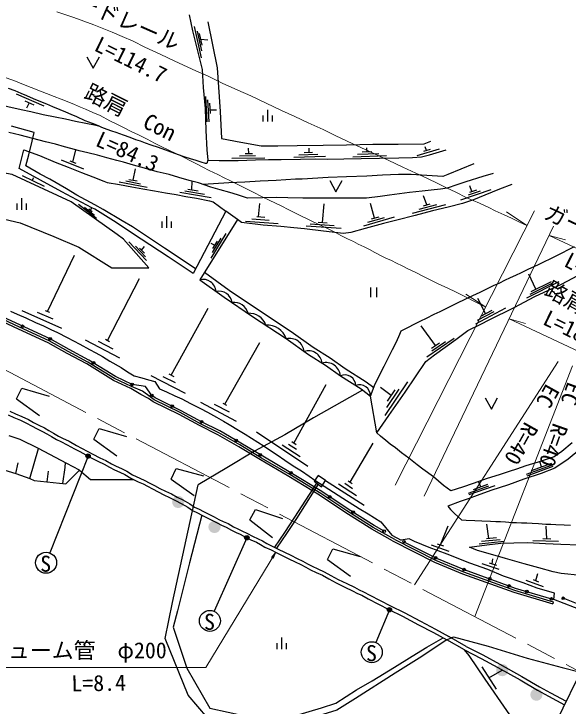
# Model space of a CAD drawing. Units: millimetres at full size, sheet at 1:1000; details may follow other scales. Extents: x 40000 to 680000, y 20000 to 380000.
# Drawn here: x 483669 to 547010, y 259427 to 338541 of the extents above; entities that cross this region are included whole.
import ezdxf
from ezdxf.enums import TextEntityAlignment as Align

# ---------------------------------------------------------------- set-up
doc = ezdxf.new("R2010")
doc.units = ezdxf.units.MM
doc.header["$LTSCALE"] = 1000
doc.linetypes.add('CHAIN', pattern=[18.5, 12, -1.5, 3.5, -1.5])
for name, color, linetype, lineweight in [('M-BGD', 7, 'Continuous', 25), ('M-BGD-EXST', 7, 'Continuous', 25), ('M-BMK', 2, 'CHAIN', 13), ('M-BMK-OTRS', 5, 'Continuous', 25), ('M-STR-HTXT', 7, 'Continuous', 13), ('M-STR-STRC', 7, 'Continuous', 25)]:
    doc.layers.add(name, color=color, linetype=linetype, lineweight=lineweight)
doc.styles.add('ＭＳ ゴシック', font='')
doc.styles.get('ＭＳ ゴシック').set_extended_font_data('MS Gothic')

# ---------------------------------------------------------------- blocks, each defined once
blk = doc.blocks.new('open_arrow')
at = {"color": 0, "linetype": 'Continuous', "lineweight": -2}
blk.add_lwpolyline([(7.5, 1.25), (0, 0), (7.5, -1.25)], dxfattribs=at)

msp = doc.modelspace()

# ---------------------------------------------------------------- hatches: boundary and pattern name
at = {"layer": 'M-BGD'}
for points in [[(501751, 282759, 1), (503151, 282759, 1)], [(505897, 279904, 1), (507297, 279904, 1)], [(538782, 263545, 1), (540182, 263545, 1)], [(542683, 260739, 1), (544083, 260739, 1)]]:
    msp.add_hatch(color=256, dxfattribs=at).paths.add_polyline_path(points)
at = {"layer": 'M-BGD-EXST'}
for points in [[(491936, 287885, 1), (492375, 288124, 0.41421), (492036, 288224, 0.41421)], [(510074, 278557, 1), (510513, 278796, 0.41421), (510174, 278896, 0.41421)], [(526364, 270325, 1), (526803, 270565, 0.41421), (526464, 270665, 0.41421)]]:
    msp.add_hatch(color=256, dxfattribs=at).paths.add_polyline_path(points)

# ---------------------------------------------------------------- linework, layer by layer
at = {"layer": 'M-BGD'}
for p, q in [((505120, 333533), (504311, 337103)), ((505149, 334307), (504637, 336568)), ((505206, 334961), (504902, 336302)), ((505054, 335631), (505840, 335574)), ((483922, 329396), (487090, 328035)), ((484930, 328582), (485941, 328148)), ((485435, 328365), (485130, 327749)), ((505584, 329080), (505733, 326195)), ((505804, 328707), (505933, 326205)), ((506023, 328343), (506084, 327149)), ((506062, 327588), (506812, 327588)), ((512701, 326227), (512701, 327556)), ((512167, 326227), (512167, 326924)), ((513234, 326227), (513234, 326924)), ((490407, 321597), (490767, 323011)), ((510513, 322583), (510489, 323190)), ((517424, 322725), (517417, 323209)), ((523490, 322762), (524570, 322804)), ((524030, 322783), (524023, 323244)), ((529770, 322345), (532309, 323131)), ((530533, 322843), (531286, 323076)), ((530815, 322930), (530655, 323326)), ((508592, 322068), (512355, 322098)), ((509456, 322325), (511268, 322339)), ((510091, 322580), (510935, 322586)), ((515671, 322175), (519299, 322277)), ((515671, 322175), (519299, 322277)), ((516239, 322441), (518400, 322502)), ((516831, 322708), (517798, 322735)), ((522408, 322220), (526264, 322368)), ((522955, 322492), (525389, 322585)), ((489063, 321851), (491641, 320845)), ((490052, 321733), (490762, 321460)), ((497287, 319539), (497570, 320825)), ((484633, 320072), (487147, 318844)), ((485774, 319514), (485949, 319827)), ((496824, 319628), (497750, 319449)), ((495699, 319337), (498891, 318719)), ((496453, 319446), (498150, 319117)), ((504024, 318445), (504056, 319406)), ((536012, 318252), (535763, 318871)), ((502633, 318172), (506232, 317567)), ((503205, 318330), (505445, 317953)), ((503551, 318525), (504725, 318328)), ((534736, 317283), (538204, 318479)), ((535625, 317854), (536985, 318323)), ((535770, 318168), (536568, 318444)), ((484565, 316156), (484565, 317484)), ((530868, 316712), (530489, 317739)), ((484032, 316156), (484032, 316852)), ((485099, 316156), (485099, 316852)), ((491043, 316787), (493113, 315190)), ((511637, 315362), (511777, 316861)), ((518954, 314685), (519111, 316841)), ((524863, 315199), (524426, 316885)), ((529223, 315772), (533043, 316755)), ((529981, 316225), (532014, 316749)), ((530476, 316611), (531260, 316813)), ((491741, 316438), (492904, 315541)), ((492238, 316243), (492622, 315948)), ((492430, 316095), (492588, 316375)), ((501142, 314106), (501142, 315434)), ((510855, 315118), (512828, 314975)), ((511432, 315377), (512347, 315310)), ((523667, 314328), (527178, 315357)), ((524125, 314723), (526032, 315281)), ((524527, 315101), (525406, 315358)), ((500609, 314106), (500609, 314803)), ((501675, 314106), (501675, 314803)), ((510154, 314868), (513876, 314598)), ((517066, 314312), (521068, 314041)), ((517534, 314531), (520265, 314346)), ((518429, 314721), (519479, 314650)), ((507876, 313434), (506191, 310617)), ((507332, 312914), (506337, 311251)), ((506884, 312578), (506372, 311740)), ((496818, 312496), (498822, 310364)), ((497574, 311983), (498704, 310782)), ((498046, 311773), (498610, 311174)), ((498269, 311536), (498596, 311940)), ((506599, 312112), (506232, 312283)), ((487504, 304542), (490591, 310959)), ((543309, 307063), (542509, 308782)), ((494379, 301228), (498037, 308299)), ((542289, 306102), (545990, 307965)), ((542658, 306511), (545335, 307859)), ((542781, 306797), (545118, 307973)), ((524424, 307265), (524424, 306147)), ((525091, 307265), (525091, 306147)), ((537567, 304287), (536702, 305997)), ((484577, 304623), (489124, 302633)), ((487263, 304648), (487746, 304437)), ((501660, 297250), (505881, 304920)), ((536442, 303134), (539872, 304930)), ((537033, 304008), (538337, 304690)), ((486347, 304448), (488113, 303676)), ((536666, 303533), (538550, 304519)), ((531850, 300630), (530209, 302902)), ((530853, 299338), (533988, 301492)), ((491800, 301293), (495738, 299241)), ((493303, 301130), (494966, 300263)), ((494158, 301347), (494599, 301109)), ((507763, 293933), (511787, 301003)), ((531404, 300323), (532297, 300937)), ((531421, 300031), (532994, 301112)), ((499329, 297200), (503251, 295208)), ((500710, 297116), (502105, 296407)), ((501378, 297393), (501942, 297107)), ((515673, 289497), (519375, 296192)), ((526117, 292657), (528704, 296507)), ((526801, 294929), (525558, 295839)), ((526303, 293561), (527710, 295656)), ((526360, 294273), (527241, 295585)), ((505005, 294157), (509071, 291989)), ((506577, 293943), (508263, 293043)), ((507556, 294044), (507971, 293822)), ((511382, 290783), (517261, 286861)), ((515431, 289653), (515915, 289340)), ((485509, 285425), (486493, 288853)), ((514341, 289286), (516389, 287961)), ((515049, 289364), (515956, 288778)), ((522099, 285027), (524739, 289472)), ((483896, 285996), (484175, 287245)), ((542805, 286341), (545150, 287209)), ((543977, 286775), (543792, 287388)), ((542262, 285927), (545219, 287021)), ((542331, 285740), (545288, 286834)), ((487459, 285066), (487610, 286294)), ((519301, 285229), (523687, 282391)), ((520767, 284817), (522816, 283491)), ((521475, 284894), (522382, 284308)), ((521857, 285183), (522341, 284870)), ((537017, 284490), (536778, 285093)), ((535634, 283785), (537937, 284606)), ((535702, 283596), (538681, 284659)), ((536208, 284202), (537826, 284779)), ((537961, 278604), (537735, 280220)), ((532412, 277858), (533289, 280017)), ((544562, 278565), (544490, 279986)), ((526862, 278955), (527919, 278386)), ((537101, 278263), (539244, 278487)), ((537676, 278574), (538810, 278693)), ((544107, 278577), (545016, 278553)), ((531355, 277865), (533371, 277142)), ((532053, 277987), (532771, 277729)), ((536833, 277983), (539650, 278278)), ((542972, 278357), (545919, 278279)), ((538335, 275704), (538403, 276278)), ((537140, 275740), (539103, 275074)), ((538003, 275816), (538807, 275544)), ((543326, 273768), (543528, 274595)), ((542159, 273830), (544140, 273092)), ((543014, 273884), (543638, 273652)), ((551309, 269294), (545382, 271600)), ((550691, 270076), (546455, 271753)), ((545314, 271359), (545246, 271119)), ((513740, 265936), (513740, 266633)), ((514274, 265936), (514274, 267264)), ((514807, 265936), (514807, 266633)), ((535371, 266260), (533378, 267384)), ((537130, 263937), (538796, 261354)), ((537963, 262645), (539482, 263545))]:
    msp.add_line(p, q, dxfattribs=at)
for points in [[(484842, 345619), (484174, 344224), (482384, 340645), (480751, 337519), (478093, 332906), (476861, 330677), (477291, 329814), (477624, 329180), (479089, 328821), (480532, 328499), (481764, 328210), (482997, 327946), (484496, 327600), (485602, 327380), (487038, 327053), (488408, 326776), (489560, 326531), (490699, 326261), (491898, 326031), (492889, 325845), (493325, 325730)], [(503693, 338415), (504089, 336583), (505180, 332189), (505314, 330132), (505516, 327728), (505622, 325197), (505739, 323008), (505846, 321805), (507126, 321775), (509304, 321782), (511274, 321850), (512775, 321878), (514206, 321878), (516409, 321919), (518089, 321967), (519560, 321939), (521374, 321960), (523339, 322001), (525468, 322049), (527667, 322090), (529220, 322124), (530268, 322186), (531157, 322412), (533073, 323013)], [(505829, 337613), (506915, 332361), (507052, 330146), (507227, 327388), (507403, 324297), (509594, 323884), (511947, 323471), (513842, 323470), (516058, 323483), (519003, 323533), (521694, 323570), (524692, 323633), (527584, 323658), (530555, 323696), (531327, 323991)], [(492024, 333623), (492740, 332328), (493455, 333623)], [(502496, 322423), (500197, 323257), (499378, 323524), (498722, 323748), (498128, 323977), (497602, 324161), (496968, 324402), (496184, 324693), (495369, 324972), (494852, 325150), (494340, 325338), (493737, 325538), (493325, 325730), (492670, 325999), (491801, 326331), (490883, 326760), (490210, 327022), (489593, 327298), (488946, 327581), (488124, 327923), (487442, 328206), (486576, 328553), (485903, 328828), (485164, 329169), (484495, 329422), (483805, 329732), (483052, 330021)], [(504435, 309407), (502553, 310675), (500874, 311751), (499155, 312903), (497217, 314195), (496056, 314900), (493861, 316192), (492941, 316725), (490876, 317836), (489680, 318549), (487795, 319643), (486678, 320205), (485044, 321181), (485369, 322413), (485749, 323980), (485974, 325001), (483400, 325708)], [(516684, 317467), (514968, 317535), (513635, 317549), (512064, 317507), (510379, 317494), (509229, 317877), (508342, 318124), (507250, 318448), (506177, 318749), (504762, 319224), (503692, 319500), (502535, 319822), (501400, 320168), (500053, 320496), (498608, 320893), (497359, 321268), (496191, 321590), (495429, 321797), (494307, 322096), (493232, 322395), (492109, 322666), (491124, 322896), (490767, 323011), (489448, 323358), (488435, 323634), (487285, 323933), (485826, 324291), (484376, 324693), (483092, 324993)], [(509236, 315030), (507909, 315983), (504147, 308862), (501304, 310768), (498234, 312789), (495049, 314899), (492926, 316226), (492588, 316375), (489164, 318219), (484276, 320872), (484806, 323019), (486586, 322350), (488391, 321606), (489893, 321013), (491398, 320406), (492676, 319909), (493955, 319420), (494333, 319257), (495756, 319035), (497139, 318788), (498406, 318559), (499729, 318305), (501013, 318083), (502215, 317887), (503316, 317685), (504531, 317463), (506018, 317163), (506461, 317066), (507909, 315983)], [(505846, 321805), (505721, 321423), (505559, 321423), (505090, 321588), (504513, 321787), (503850, 321991), (503150, 322220), (502496, 322423)], [(475706, 321557), (475687, 316988), (482591, 315078), (484390, 314649), (488229, 313099), (491103, 311883), (494881, 309512), (499113, 309512)], [(499113, 309512), (496194, 312774), (495467, 313334), (490236, 317053), (483488, 320178), (475706, 321557)], [(536216, 321409), (533246, 320195), (532689, 319968), (530845, 320085), (529068, 320195), (527632, 320180), (525787, 320099), (523987, 320004), (521674, 319931), (519573, 319829), (516634, 319663), (515845, 319656), (513633, 319508), (511826, 319414), (510079, 319319), (508217, 319225), (505292, 319046)], [(538424, 320306), (537273, 319946), (535323, 319327), (534304, 319006), (533181, 318623), (532432, 318505), (531370, 318400), (530319, 318264), (528899, 318116), (527750, 317955), (526601, 317807), (525514, 317665), (523975, 317467), (516684, 317467)], [(540586, 319054), (539151, 318489), (537500, 317815), (536177, 317289), (534933, 316868), (533289, 316454), (531508, 316040), (529511, 315508), (527446, 314976), (525900, 314587), (523810, 314005), (522173, 313573), (521350, 313455), (519062, 313721), (516870, 313979), (515655, 314096), (514174, 314244), (512149, 314400), (509687, 314711), (509236, 315030), (504914, 308163)], [(519763, 319503), (520479, 318208), (521194, 319503)], [(547453, 289506), (546280, 288539), (545401, 287926), (543593, 287321), (542191, 286893), (541098, 286517), (540271, 286237), (539135, 285867), (537754, 285425), (536166, 284885), (534927, 284443), (533606, 284030), (532765, 284657), (531605, 285618), (530389, 286517), (529753, 286997), (528792, 287764), (527981, 288366), (527265, 288933), (526690, 289381), (526165, 289781), (525559, 290281), (525161, 290669), (524411, 294869), (524966, 296243), (525985, 298272), (526496, 299281), (526943, 300185), (527378, 301067), (527788, 301945), (527927, 302316), (528687, 302709), (529492, 303109), (530172, 303455), (530842, 303772), (531703, 304223), (532396, 304545), (533079, 304861), (533602, 305118), (534379, 305515), (535228, 305933), (536131, 306368), (536954, 306735), (537726, 307128), (538482, 307504), (539199, 307820), (539777, 308094), (540440, 308428), (541014, 308689), (541677, 308994), (542445, 309382), (543610, 309898), (545643, 310895), (547727, 311943)], [(525161, 290669), (526535, 292653), (528371, 295293), (530763, 298810), (531750, 299582), (534186, 301308), (535545, 302344), (537041, 303068), (537984, 303576), (540824, 304983), (543185, 306248), (546263, 307667), (548752, 309002), (549889, 309648)], [(505448, 309011), (508264, 306980), (511509, 304802), (515365, 302246), (517883, 300441), (519821, 299216), (521541, 298011), (523927, 296504), (524800, 295832)], [(504914, 308163), (507692, 306159), (510954, 303970), (514798, 301423), (517324, 299611), (519267, 298384), (520986, 297179), (523353, 295683), (524411, 294869)], [(527206, 278478), (524710, 279857), (521737, 281734), (518731, 283742), (515206, 285892), (511979, 287773), (509490, 289274), (507079, 290670), (505013, 291708), (502691, 292969), (499703, 294437), (499246, 294757), (498388, 295421), (497119, 295959), (495178, 296881), (492119, 298755), (489873, 299958), (487707, 301175), (484311, 302726), (481759, 303901)], [(525994, 279434), (524837, 280072), (521873, 281943), (518866, 283952), (515334, 286106), (512107, 287988), (509618, 289490), (507198, 290890), (505129, 291929), (502806, 293191), (499831, 294653), (499425, 294936), (498698, 295969), (497194, 296201), (495297, 297101), (492243, 298972), (489993, 300177), (487821, 301398), (484415, 302953), (481858, 304131)], [(483273, 304581), (484065, 304236), (485026, 303797), (486154, 303276), (487054, 302881), (487881, 302479), (488642, 302121), (489746, 301553), (490481, 301164), (491228, 300775), (492327, 300176), (493053, 299800), (493782, 299367), (494633, 298864), (495918, 298110), (496657, 297641), (497427, 297172), (498293, 296928), (499059, 296711), (499769, 296509), (500305, 295691), (501113, 295347), (502080, 294892), (502866, 294529), (503858, 294029), (504992, 293460), (505802, 293013), (506823, 292455), (507637, 292000), (508286, 291630), (509344, 290971), (510117, 290516), (510831, 290061), (511558, 289611), (512272, 289154), (512884, 288717), (513763, 288144), (514651, 287522), (515256, 287136), (515796, 286777), (516534, 286305), (517430, 285708), (518073, 285270)], [(526947, 278311), (524583, 279642), (521601, 281524), (518597, 283531), (515078, 285677), (511852, 287558), (509363, 289059), (506961, 290450), (504897, 291486), (502576, 292747), (499576, 294221), (499067, 294577), (498179, 295038), (497045, 295717), (495059, 296660), (491994, 298538), (489753, 299738), (487594, 300952), (484207, 302499), (481660, 303672)], [(523521, 295554), (517928, 292370), (514616, 290437), (511173, 288552), (508006, 286661), (504719, 284700)], [(537520, 294673), (538235, 293378), (538951, 294673)], [(483018, 292729), (483671, 292407), (484413, 292102), (485121, 291780), (485692, 291454), (486340, 291133), (486943, 290832), (487434, 290551), (487962, 290234), (488559, 289888), (489036, 289657), (489764, 289306), (490602, 288829), (491194, 288528), (491901, 288147), (492494, 287815), (493276, 287419), (493974, 287083), (494607, 286731), (495178, 286446), (495791, 286184), (496363, 285889), (497021, 285467), (497859, 285080), (498436, 284814), (498928, 284558), (499515, 284248), (500147, 283901), (500800, 283594), (501467, 283279), (502130, 282922), (502772, 282596), (503540, 282160), (504092, 281778), (504639, 281517), (505146, 281257), (505768, 280961), (506361, 280649), (506897, 280358), (507404, 280117), (507950, 279892), (508554, 279540), (509085, 279269), (509532, 279073), (510159, 278743), (510757, 278451), (511394, 278150), (511860, 277909), (512368, 277607), (513055, 277287), (513658, 276975), (514390, 276609), (515108, 276262), (515830, 275911), (516472, 275596), (517016, 275293), (517563, 275012), (518204, 274696), (518947, 274381), (519666, 273978), (520518, 273517), (521506, 273036), (522381, 272613), (522927, 272307), (523434, 272092), (524153, 271709), (526510, 270481), (528082, 269713), (529914, 268733), (531636, 267835), (533160, 266991)], [(483213, 293135), (483856, 292818), (484592, 292515), (485326, 292181), (485904, 291852), (486541, 291536), (487155, 291229), (487662, 290939), (488191, 290622), (488770, 290286), (489232, 290062), (489973, 289705), (490815, 289225), (491402, 288927), (492118, 288541), (492706, 288212), (493476, 287823), (494181, 287482), (494817, 287129), (495367, 286854), (495983, 286592), (496588, 286279), (497237, 285862), (498047, 285489), (498634, 285218), (499137, 284957), (499728, 284644), (500351, 284302), (500992, 284002), (501670, 283680), (502338, 283321), (502985, 282993), (503780, 282541), (504318, 282169), (504839, 281921), (505345, 281660), (505969, 281363), (506573, 281046), (507101, 280759), (507586, 280529), (508151, 280296), (508770, 279935), (509278, 279676), (509727, 279479), (510362, 279144), (510952, 278856), (511593, 278553), (512079, 278303), (512579, 278006), (513254, 277690), (513861, 277376), (514588, 277013), (515305, 276667), (516028, 276316), (516681, 275994), (517228, 275690), (517765, 275414), (518392, 275106), (519145, 274785), (519882, 274372), (520724, 273917), (521702, 273441), (522588, 273012), (523126, 272712), (523628, 272498), (524362, 272107), (526713, 270883), (528287, 270113), (530124, 269131), (531849, 268231), (533378, 267384)], [(482149, 286534), (483896, 285996), (485509, 285425), (485984, 285221), (489617, 284839), (491188, 286379), (489735, 287171), (486493, 288853), (484373, 289914), (483141, 290332)], [(548353, 288753), (546998, 287665), (545490, 286611), (543938, 286011), (541964, 285351), (540175, 284737), (538161, 284063), (536608, 283510), (535567, 283103), (534688, 282823), (533262, 282284), (533558, 281909), (534027, 281434), (534811, 280712), (535370, 280699), (536347, 280659), (537164, 280601), (538141, 280574), (538743, 280543), (539276, 280511), (539852, 280485), (540602, 280412), (541100, 280396), (541689, 280382), (542287, 280378), (542911, 280320), (543634, 280288), (544475, 280229), (545020, 280217), (545614, 280185), (546554, 280152), (547297, 280125)], [(489279, 284874), (489519, 286712), (489580, 287252)], [(491188, 286379), (492430, 285332), (497297, 285339)], [(518247, 284926), (515753, 281010), (514601, 279280), (513444, 277592)], [(518073, 285270), (521272, 283189), (523118, 282033), (524166, 281414), (525622, 280477), (526862, 278955)], [(543694, 253574), (540005, 258934), (537536, 262496), (535706, 265230), (535166, 265859), (533160, 266991), (529982, 264921), (527249, 263189), (522697, 260299), (520578, 258978), (513572, 256811), (505797, 258082), (503587, 260684), (500957, 267146), (501796, 271272), (504719, 284700)], [(518449, 284778), (515962, 280874), (514808, 279140), (513667, 277477)], [(505146, 281257), (503727, 275809), (502351, 270304), (501891, 268460), (503443, 263767), (506056, 259195), (512349, 257810), (513185, 257600), (515633, 258278), (518832, 259245), (520457, 259759), (522823, 261281), (524633, 262310), (527153, 263893), (529169, 265138), (530866, 266166), (532714, 267238)], [(545382, 271600), (545459, 272326), (543477, 272914), (541873, 273520), (539623, 274281), (537848, 275049), (535778, 275762), (533186, 276796), (531135, 277575), (529436, 278249), (528829, 278562), (527919, 278386)], [(526947, 278311), (531750, 275874), (534945, 274561), (540812, 272436), (545246, 271119)], [(527206, 278478), (531854, 276101), (535035, 274795), (540890, 272674), (545314, 271359)], [(528252, 278218), (531958, 276329), (535125, 275028), (540968, 272911), (545104, 271680)], [(553454, 273721), (550488, 274093), (548447, 274357), (546202, 274601), (545309, 274793), (543654, 275250), (542000, 275696), (539844, 276307), (538393, 276713), (536667, 277220), (535744, 277595), (537703, 277859), (539327, 278052), (540799, 278103), (542382, 278133), (544435, 278033), (546192, 277931), (548274, 277871), (549817, 277830), (551780, 277749), (553110, 277688), (555344, 277622)], [(533160, 266991), (533654, 267229), (533890, 267365), (537886, 266279), (542326, 264920), (546310, 263833), (548412, 263314)], [(535166, 265859), (537065, 264890), (538966, 263831), (541509, 262422), (543520, 261252), (544782, 260558), (546602, 259577)], [(535371, 266260), (537277, 265287), (539185, 264224), (541731, 262813), (543742, 261644), (544997, 260953), (546798, 259982)]]:
    msp.add_lwpolyline(points, dxfattribs=at)
msp.add_lwpolyline([(518445, 285797), (517973, 285128), (518817, 284507), (519301, 285229)], close=True, dxfattribs=at)
for centre in [(484672, 302836), (487821, 301398), (492767, 298651), (497194, 296201), (499425, 294936), (501772, 293699), (505129, 291929), (509087, 289797), (511834, 288153), (515334, 286106), (519788, 283336), (522436, 281588), (525994, 279434), (528252, 278218), (531868, 276375), (535125, 275028), (538047, 273970), (540272, 273164), (542283, 272520), (545104, 271680), (546455, 271753)]:
    msp.add_circle(centre, 150, dxfattribs=at)
for centre, radius, start, end in [((505253, 306669), 1532, 5.62784, 102.79543), ((507116, 305360), 1497, 7.26188, 103.05168), ((508872, 303974), 1599, 12.49857, 99.76251), ((510564, 302312), 2013, 19.02154, 93.73245), ((512665, 300735), 2241, 17.85867, 95.06574), ((515147, 299745), 1713, 6.95988, 101.76702), ((517339, 298484), 1549, 5.32035, 108.48768), ((519336, 297036), 1656, 4.95324, 105.97108), ((521493, 296042), 1244, 1.41179, 114.0235), ((523182, 294926), 1230, 357.35819, 111.22372)]:
    msp.add_arc(centre, radius, start, end, dxfattribs=at)
at = {"layer": 'M-BGD-EXST'}
for p, q in [((492156, 288005), (487793, 276934)), ((510293, 278677), (506557, 270272)), ((526583, 270445), (525034, 266702))]:
    msp.add_line(p, q, dxfattribs=at)
for centre, radius in [((492156, 288005), 250), ((510293, 278677), 250), ((487353, 275817), 1200), ((526583, 270445), 250), ((506070, 269175), 1200), ((524575, 265594), 1200)]:
    msp.add_circle(centre, radius, dxfattribs=at)
at = {"layer": 'M-BMK'}
msp.add_lwpolyline([(265748, 270866), (300012, 271285), (307827, 271500), (317982, 272117), (331293, 273314), (344478, 274931), (354438, 276565), (363688, 278567), (374961, 281418), (386922, 285040), (388628, 285628), (433493, 301886), (440414, 303643), (445735, 304501), (451760, 304952), (456936, 304827), (459632, 304622), (466156, 303652), (472732, 301927), (478193, 300005), (481268, 298580), (548412, 263314)], dxfattribs=at)
at = {"layer": 'M-BMK-OTRS'}
msp.add_line((532555, 230583), (564269, 296045), dxfattribs=at)
at = {"layer": 'M-STR-HTXT'}
for p, q in [((543181, 316045), (527256, 284662)), ((530556, 283409), (545349, 314293)), ((544829, 313207), (557111, 307493)), ((544829, 313207), (546711, 312714)), ((537596, 305038), (535331, 306494)), ((540279, 303707), (542126, 303158)), ((545875, 298821), (529441, 273278)), ((547499, 298329), (536337, 269656))]:
    msp.add_line(p, q, dxfattribs=at)
for points in [[(488597, 338778), (490517, 338106), (492828, 337290), (494913, 336440), (496054, 335955), (497296, 335410), (498650, 334740), (500471, 333889), (501993, 333183), (503074, 332689), (504462, 332033), (505893, 331412), (507476, 330624), (509257, 329816), (510731, 329171), (512497, 328323), (514268, 327506), (515761, 326824), (517296, 326090), (519008, 325308), (520389, 324638), (522392, 323681), (523828, 323028), (526429, 321804), (528130, 321036), (529598, 320329), (530845, 319757), (532178, 319120), (533181, 318623), (534094, 318192), (535445, 317527), (536891, 316907), (537955, 316405), (538687, 316041), (539701, 315589), (540542, 315181), (541446, 314748), (542276, 314356), (539961, 315935)], [(537596, 305038), (534221, 306728), (533167, 307230), (532225, 307665), (531239, 308161), (530495, 308526), (529524, 309012), (528698, 309396), (528061, 309745), (527401, 310038), (526820, 310338), (526183, 310636), (525709, 310867), (524934, 311276), (524310, 311595), (523688, 311898), (523022, 312235), (522468, 312509), (521803, 312827), (521025, 313203), (520490, 313509), (519672, 313936), (517639, 314879), (515990, 315689), (515087, 316149), (514224, 316586), (512861, 317262), (512053, 317633), (511021, 318173), (510098, 318623), (509093, 319115), (508366, 319493), (507698, 319812), (506997, 320165), (506000, 320637), (505273, 321012), (504605, 321346), (504012, 321676), (503037, 322156), (500517, 323397), (499751, 323780), (498899, 324210), (497925, 324710), (497090, 325106), (496284, 325515), (495353, 325985), (494652, 326321), (493515, 326906), (492697, 327276), (491857, 327651), (491302, 327879), (490587, 328173), (489963, 328435), (489062, 328801), (488262, 329094), (487383, 329447), (486699, 329718), (485638, 330106), (484778, 330454), (483843, 330842), (481579, 331660)], [(540279, 303707), (553818, 297339), (552413, 298294)], [(513595, 277008), (505601, 263842), (479502, 263842)]]:
    msp.add_lwpolyline(points, dxfattribs=at)
at = {"layer": 'M-STR-STRC'}
for p, q in [((483989, 294560), (484593, 295768)), ((484593, 295768), (487708, 294842)), ((483989, 294560), (486600, 292625)), ((492812, 289955), (493416, 291163)), ((493416, 291163), (496531, 290237)), ((492812, 289955), (495423, 288020)), ((501630, 285363), (502205, 286585)), ((502205, 286585), (505341, 285733)), ((501630, 285363), (504286, 283491)), ((510653, 280706), (511288, 281897)), ((511288, 281897), (514377, 280889)), ((510653, 280706), (513211, 278702)), ((519518, 276205), (520109, 277419)), ((520109, 277419), (523233, 276525)), ((519518, 276205), (522148, 274297))]:
    msp.add_line(p, q, dxfattribs=at)

# ---------------------------------------------------------------- block references
at = {"layer": 'M-STR-HTXT', "xscale": 100, "yscale": 100, "rotation": 238.7}
msp.add_blockref('open_arrow', (513595, 277008), dxfattribs=at)

# ---------------------------------------------------------------- texts
at = {"layer": 'M-BGD-EXST', "style": 'ＭＳ ゴシック'}
for p in [(487311, 275705), (506028, 269064), (524534, 265482)]:
    msp.add_text('S', height=1833, dxfattribs=at).set_placement(p, align=Align.MIDDLE_CENTER)
at = {"layer": 'M-STR-HTXT', "style": 'ＭＳ ゴシック'}
for s, rotation, p in [('ガードレール', 336.209, (495642, 338164)), ('L=114.7', 333.925, (497045, 333304)), ('路肩\u3000Con', 333.232, (497000, 327292)), ('L=84.3', 335.638, (496663, 322805)), ('ガードレール', 335.095, (551288, 312896)), ('L=19.0', 332.85, (550147, 308864)), ('路肩\u3000Con', 331.22, (549538, 304616)), ('L=18.2', 334.069, (547751, 302305)), ('EC\u3000R=40', 240.721, (542876, 291588)), ('EC\u3000R=40', 250.589, (546174, 291588)), ('L=8.4', 0.988, (493361, 262068))]:
    msp.add_text(s, height=1833, rotation=rotation, dxfattribs=at).set_placement(p, align=Align.MIDDLE_CENTER)
msp.add_text('ヒューム管\u3000φ200', height=1833, dxfattribs=at).set_placement((480502, 264342), align=Align.BOTTOM_LEFT)

doc.saveas('drawing.dxf')
